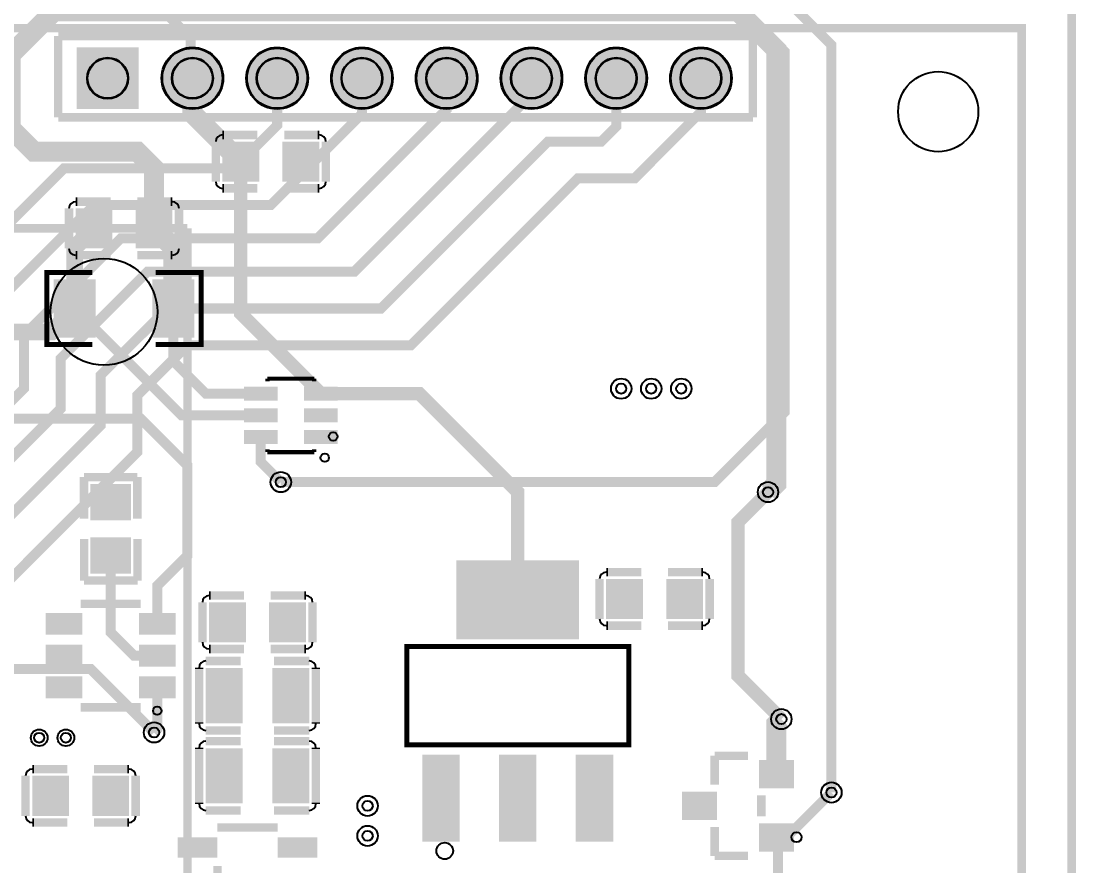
# Model space of a CAD drawing. Header units: millimetres. Extents: x -6 to 120, y -1 to 100.
# Drawn here: x 88.52 to 120.13, y 23.9 to 49.21 of the extents above; entities that cross this region are included whole.
import ezdxf

# ---------------------------------------------------------------- set-up
doc = ezdxf.new("R2010")
doc.units = ezdxf.units.MM
for name, color, linetype, true_color in [('BoardOutLine', 7, 'Continuous', 0xff00ff), ('BottomLayer', 7, 'Continuous', 0x0000ff), ('BottomSilkLayer', 7, 'Continuous', 0x66cc33), ('BottomSolderMaskLayer', 7, 'Continuous', 0xaa00ff), ('Document', 7, 'Continuous', 0xffffff), ('Hole', 7, 'Continuous', 0x222222), ('Multi-Layer', 7, 'Continuous', 0xc0c0c0), ('TopLayer', 7, 'Continuous', 0xff0000), ('TopPasteMaskLayer', 7, 'Continuous', 0x808080), ('TopSilkLayer', 7, 'Continuous', 0xffcc00), ('TopSolderMaskLayer', 7, 'Continuous', 0x800080)]:
    doc.layers.add(name, color=color, linetype=linetype, true_color=true_color)

msp = doc.modelspace()

# ---------------------------------------------------------------- hatches: boundary and pattern name
at = {"layer": 'BottomSolderMaskLayer'}
for points in [[(90.185, 48.426), (92.036, 48.426), (92.036, 46.575), (90.185, 46.575)], [(92.725, 47.5, 1), (94.576, 47.5, 1)], [(95.265, 47.5, 1), (97.116, 47.5, 1)], [(97.805, 47.5, 1), (99.656, 47.5, 1)], [(100.345, 47.5, 1), (102.196, 47.5, 1)], [(102.885, 47.5, 1), (104.736, 47.5, 1)], [(105.425, 47.5, 1), (107.276, 47.5, 1)], [(107.965, 47.5, 1), (109.816, 47.5, 1)]]:
    msp.add_hatch(color=256, dxfattribs=at).paths.add_polyline_path(points)
at = {"layer": 'Multi-Layer'}
for points in [[(90.21, 48.4), (92.01, 48.4), (92.01, 46.6), (90.21, 46.6)], [(92.75, 47.5, 1), (94.55, 47.5, 1)], [(95.29, 47.5, 1), (97.09, 47.5, 1)], [(97.83, 47.5, 1), (99.63, 47.5, 1)], [(100.37, 47.5, 1), (102.17, 47.5, 1)], [(102.91, 47.5, 1), (104.71, 47.5, 1)], [(105.45, 47.5, 1), (107.25, 47.5, 1)], [(107.99, 47.5, 1), (109.79, 47.5, 1)]]:
    msp.add_hatch(color=256, dxfattribs=at).paths.add_polyline_path(points)
at = {"layer": 'TopLayer'}
for points in [[(95.6, 44.45), (94.6, 44.45), (94.6, 45.55), (95.6, 45.55)], [(97.4, 44.45), (96.4, 44.45), (96.4, 45.55), (97.4, 45.55)], [(90.2, 43.55), (91.2, 43.55), (91.2, 42.45), (90.2, 42.45)], [(92, 43.55), (93, 43.55), (93, 42.45), (92, 42.45)], [(90.725, 41.451), (90.725, 39.75), (89.518, 39.75), (89.518, 41.451)], [(92.475, 41.451), (92.475, 39.75), (93.683, 39.75), (93.683, 41.451)], [(95.25, 37.85), (95.25, 38.25), (96.15, 38.25), (96.15, 37.85)], [(97.05, 37.85), (97.05, 38.25), (97.95, 38.25), (97.95, 37.85)], [(95.25, 37.2), (95.25, 37.6), (96.15, 37.6), (96.15, 37.2)], [(97.05, 37.2), (97.05, 37.6), (97.95, 37.6), (97.95, 37.2)], [(95.25, 36.55), (95.25, 36.95), (96.15, 36.95), (96.15, 36.55)], [(97.05, 36.55), (97.05, 36.95), (97.95, 36.95), (97.95, 36.55)], [(91.75, 35.3), (91.75, 34.3), (90.65, 34.3), (90.65, 35.3)], [(91.75, 33.7), (91.75, 32.7), (90.65, 32.7), (90.65, 33.7)], [(105.2, 30.7), (101.6, 30.7), (101.6, 33.04), (105.2, 33.04)], [(107.1, 31.35), (106.1, 31.35), (106.1, 32.45), (107.1, 32.45)], [(108.9, 31.35), (107.9, 31.35), (107.9, 32.45), (108.9, 32.45)], [(94.2, 31.75), (95.2, 31.75), (95.2, 30.65), (94.2, 30.65)], [(96, 31.75), (97, 31.75), (97, 30.65), (96, 30.65)], [(90.3, 30.875), (89.3, 30.875), (89.3, 31.425), (90.3, 31.425)], [(93.1, 30.875), (92.1, 30.875), (92.1, 31.425), (93.1, 31.425)], [(90.3, 29.925), (89.3, 29.925), (89.3, 30.475), (90.3, 30.475)], [(93.1, 29.925), (92.1, 29.925), (92.1, 30.475), (93.1, 30.475)], [(94.1, 29.775), (95.1, 29.775), (95.1, 28.225), (94.1, 28.225)], [(96.1, 29.775), (97.1, 29.775), (97.1, 28.225), (96.1, 28.225)], [(90.3, 28.975), (89.3, 28.975), (89.3, 29.525), (90.3, 29.525)], [(93.1, 28.975), (92.1, 28.975), (92.1, 29.525), (93.1, 29.525)], [(94.1, 27.375), (95.1, 27.375), (95.1, 25.825), (94.1, 25.825)], [(96.1, 27.375), (97.1, 27.375), (97.1, 25.825), (96.1, 25.825)], [(101.65, 27.18), (101.65, 24.68), (100.55, 24.68), (100.55, 27.18)], [(103.95, 27.18), (103.95, 24.68), (102.85, 24.68), (102.85, 27.18)], [(106.25, 27.18), (106.25, 24.68), (105.15, 24.68), (105.15, 27.18)], [(111.65, 26.25), (110.65, 26.25), (110.65, 27.05), (111.65, 27.05)], [(88.9, 26.55), (89.9, 26.55), (89.9, 25.45), (88.9, 25.45)], [(90.7, 26.55), (91.7, 26.55), (91.7, 25.45), (90.7, 25.45)], [(109.35, 25.3), (108.35, 25.3), (108.35, 26.1), (109.35, 26.1)], [(111.65, 24.35), (110.65, 24.35), (110.65, 25.15), (111.65, 25.15)], [(93.3, 24.175), (93.3, 24.725), (94.3, 24.725), (94.3, 24.175)], [(96.3, 24.175), (96.3, 24.725), (97.3, 24.725), (97.3, 24.175)]]:
    msp.add_hatch(color=256, dxfattribs=at).paths.add_polyline_path(points)
at = {"layer": 'TopPasteMaskLayer'}
for points in [[(95.6, 44.45), (94.6, 44.45), (94.6, 45.55), (95.6, 45.55)], [(97.4, 44.45), (96.4, 44.45), (96.4, 45.55), (97.4, 45.55)], [(90.2, 43.55), (91.2, 43.55), (91.2, 42.45), (90.2, 42.45)], [(92, 43.55), (93, 43.55), (93, 42.45), (92, 42.45)], [(90.725, 41.351), (90.725, 40.989), (90.625, 40.889), (90.415, 40.889), (90.315, 40.789), (90.315, 40.411), (90.415, 40.311), (90.625, 40.311), (90.725, 40.211), (90.725, 39.85), (90.625, 39.75), (89.618, 39.75), (89.518, 39.85), (89.518, 41.351), (89.618, 41.451), (90.625, 41.451)], [(92.475, 41.351), (92.475, 40.989), (92.575, 40.889), (92.786, 40.889), (92.886, 40.789), (92.886, 40.411), (92.786, 40.311), (92.575, 40.311), (92.475, 40.211), (92.475, 39.85), (92.575, 39.75), (93.583, 39.75), (93.683, 39.85), (93.683, 41.351), (93.583, 41.451), (92.575, 41.451)], [(95.25, 37.85), (95.25, 38.25), (96.15, 38.25), (96.15, 37.85)], [(97.05, 37.85), (97.05, 38.25), (97.95, 38.25), (97.95, 37.85)], [(95.25, 37.2), (95.25, 37.6), (96.15, 37.6), (96.15, 37.2)], [(97.05, 37.2), (97.05, 37.6), (97.95, 37.6), (97.95, 37.2)], [(95.25, 36.55), (95.25, 36.95), (96.15, 36.95), (96.15, 36.55)], [(97.05, 36.55), (97.05, 36.95), (97.95, 36.95), (97.95, 36.55)], [(91.75, 35.3), (91.75, 34.3), (90.65, 34.3), (90.65, 35.3)], [(91.75, 33.7), (91.75, 32.7), (90.65, 32.7), (90.65, 33.7)], [(105.2, 30.7), (101.6, 30.7), (101.6, 33.04), (105.2, 33.04)], [(107.1, 31.35), (106.1, 31.35), (106.1, 32.45), (107.1, 32.45)], [(108.9, 31.35), (107.9, 31.35), (107.9, 32.45), (108.9, 32.45)], [(94.2, 31.75), (95.2, 31.75), (95.2, 30.65), (94.2, 30.65)], [(96, 31.75), (97, 31.75), (97, 30.65), (96, 30.65)], [(90.3, 30.875), (89.3, 30.875), (89.3, 31.425), (90.3, 31.425)], [(93.1, 30.875), (92.1, 30.875), (92.1, 31.425), (93.1, 31.425)], [(90.3, 29.925), (89.3, 29.925), (89.3, 30.475), (90.3, 30.475)], [(93.1, 29.925), (92.1, 29.925), (92.1, 30.475), (93.1, 30.475)], [(94.1, 29.775), (95.1, 29.775), (95.1, 28.225), (94.1, 28.225)], [(96.1, 29.775), (97.1, 29.775), (97.1, 28.225), (96.1, 28.225)], [(90.3, 28.975), (89.3, 28.975), (89.3, 29.525), (90.3, 29.525)], [(93.1, 28.975), (92.1, 28.975), (92.1, 29.525), (93.1, 29.525)], [(94.1, 27.375), (95.1, 27.375), (95.1, 25.825), (94.1, 25.825)], [(96.1, 27.375), (97.1, 27.375), (97.1, 25.825), (96.1, 25.825)], [(101.65, 27.18), (101.65, 24.68), (100.55, 24.68), (100.55, 27.18)], [(103.95, 27.18), (103.95, 24.68), (102.85, 24.68), (102.85, 27.18)], [(106.25, 27.18), (106.25, 24.68), (105.15, 24.68), (105.15, 27.18)], [(111.65, 26.25), (110.65, 26.25), (110.65, 27.05), (111.65, 27.05)], [(88.9, 26.55), (89.9, 26.55), (89.9, 25.45), (88.9, 25.45)], [(90.7, 26.55), (91.7, 26.55), (91.7, 25.45), (90.7, 25.45)], [(109.35, 25.3), (108.35, 25.3), (108.35, 26.1), (109.35, 26.1)], [(111.65, 24.35), (110.65, 24.35), (110.65, 25.15), (111.65, 25.15)], [(93.3, 24.175), (93.3, 24.725), (94.3, 24.725), (94.3, 24.175)], [(96.3, 24.175), (96.3, 24.725), (97.3, 24.725), (97.3, 24.175)]]:
    msp.add_hatch(color=256, dxfattribs=at).paths.add_polyline_path(points)
at = {"layer": 'TopSolderMaskLayer'}
for points in [[(90.185, 48.426), (92.036, 48.426), (92.036, 46.575), (90.185, 46.575)], [(92.725, 47.5, 1), (94.576, 47.5, 1)], [(95.265, 47.5, 1), (97.116, 47.5, 1)], [(97.805, 47.5, 1), (99.656, 47.5, 1)], [(100.345, 47.5, 1), (102.196, 47.5, 1)], [(102.885, 47.5, 1), (104.736, 47.5, 1)], [(105.425, 47.5, 1), (107.276, 47.5, 1)], [(107.965, 47.5, 1), (109.816, 47.5, 1)], [(95.651, 44.399), (94.549, 44.399), (94.549, 45.601), (95.651, 45.601)], [(97.451, 44.399), (96.349, 44.399), (96.349, 45.601), (97.451, 45.601)], [(90.149, 43.601), (91.251, 43.601), (91.251, 42.399), (90.149, 42.399)], [(91.95, 43.601), (93.051, 43.601), (93.051, 42.399), (91.95, 42.399)], [(90.751, 41.476), (90.751, 39.724), (89.492, 39.724), (89.492, 41.476)], [(92.45, 41.476), (92.45, 39.724), (93.708, 39.724), (93.708, 41.476)], [(95.193, 37.839), (95.193, 38.261), (96.208, 38.261), (96.208, 37.839)], [(96.993, 37.839), (96.993, 38.261), (98.007, 38.261), (98.007, 37.839)], [(95.193, 37.189), (95.193, 37.611), (96.208, 37.611), (96.208, 37.189)], [(96.993, 37.189), (96.993, 37.611), (98.007, 37.611), (98.007, 37.189)], [(95.193, 36.539), (95.193, 36.961), (96.208, 36.961), (96.208, 36.539)], [(96.993, 36.539), (96.993, 36.961), (98.007, 36.961), (98.007, 36.539)], [(91.806, 35.346), (91.806, 34.254), (90.594, 34.254), (90.594, 35.346)], [(91.806, 33.746), (91.806, 32.654), (90.594, 32.654), (90.594, 33.746)], [(105.239, 30.684), (101.561, 30.684), (101.561, 33.057), (105.239, 33.057)], [(107.151, 31.299), (106.049, 31.299), (106.049, 32.501), (107.151, 32.501)], [(108.951, 31.299), (107.849, 31.299), (107.849, 32.501), (108.951, 32.501)], [(94.149, 31.801), (95.251, 31.801), (95.251, 30.599), (94.149, 30.599)], [(95.95, 31.801), (97.051, 31.801), (97.051, 30.599), (95.95, 30.599)], [(90.351, 30.824), (89.249, 30.824), (89.249, 31.476), (90.351, 31.476)], [(93.151, 30.824), (92.049, 30.824), (92.049, 31.476), (93.151, 31.476)], [(90.351, 29.874), (89.249, 29.874), (89.249, 30.526), (90.351, 30.526)], [(93.151, 29.874), (92.049, 29.874), (92.049, 30.526), (93.151, 30.526)], [(94.049, 29.826), (95.151, 29.826), (95.151, 28.174), (94.049, 28.174)], [(96.049, 29.826), (97.151, 29.826), (97.151, 28.174), (96.049, 28.174)], [(90.351, 28.924), (89.249, 28.924), (89.249, 29.576), (90.351, 29.576)], [(93.151, 28.924), (92.049, 28.924), (92.049, 29.576), (93.151, 29.576)], [(94.049, 27.426), (95.151, 27.426), (95.151, 25.774), (94.049, 25.774)], [(96.049, 27.426), (97.151, 27.426), (97.151, 25.774), (96.049, 25.774)], [(101.661, 27.238), (101.661, 24.622), (100.539, 24.622), (100.539, 27.238)], [(103.961, 27.238), (103.961, 24.622), (102.839, 24.622), (102.839, 27.238)], [(106.261, 27.238), (106.261, 24.622), (105.139, 24.622), (105.139, 27.238)], [(111.676, 26.225), (110.625, 26.225), (110.625, 27.075), (111.676, 27.075)], [(88.849, 26.601), (89.951, 26.601), (89.951, 25.399), (88.849, 25.399)], [(90.65, 26.601), (91.751, 26.601), (91.751, 25.399), (90.65, 25.399)], [(109.376, 25.275), (108.325, 25.275), (108.325, 26.126), (109.376, 26.126)], [(111.676, 24.325), (110.625, 24.325), (110.625, 25.175), (111.676, 25.175)], [(93.208, 24.147), (93.208, 24.753), (94.392, 24.753), (94.392, 24.147)], [(96.208, 24.147), (96.208, 24.753), (97.392, 24.753), (97.392, 24.147)]]:
    msp.add_hatch(color=256, dxfattribs=at).paths.add_polyline_path(points)

# ---------------------------------------------------------------- linework, layer by layer
at = {"layer": 'BoardOutLine', "const_width": 0.254}
msp.add_lwpolyline([(0, 99.999), (120, 99.999), (120, -0.001), (0, -0.001)], dxfattribs=at)
at = {"layer": 'BottomLayer'}
for points, const_width in [([(13.701, 39.801), (25.7, 27.799), (60.899, 27.799), (62.799, 29.699), (62.799, 48.8), (64.199, 50.2), (82.101, 50.2), (86.2, 54.299), (91.4, 54.299), (95.301, 50.4), (110.899, 50.4), (112.799, 48.501), (112.799, 26.1)], 0.3), ([(63.701, 29.4), (63.701, 48.201), (64.9, 49.4), (82.301, 49.4), (86.299, 53.4), (91.001, 53.4), (94.801, 49.6), (110.099, 49.6), (111.4, 48.3), (111.4, 37.5), (109.299, 35.399), (96.299, 35.399)], 0.3), ([(86.5, 52.399), (89.901, 52.399), (93.599, 48.701), (93.599, 47.551), (93.65, 47.5)], 0.3), ([(106.35, 47.5), (106.35, 46.049), (105.901, 45.6), (104.3, 45.6), (99.299, 40.601), (92.901, 40.601), (90.899, 38.6), (90.899, 37.101), (80, 26.199), (80, 25.549), (77.6, 23.149)], 0.3), ([(77.6, 25.689), (77.79, 25.689), (89.701, 37.601), (89.701, 39.1), (92.301, 41.701), (98.499, 41.701), (103.81, 47.01), (103.81, 47.5)], 0.3), ([(77.6, 28.229), (78.631, 28.229), (88.601, 38.201), (88.601, 39.801), (91.501, 42.699), (97.399, 42.699), (101.27, 46.57), (101.27, 47.5)], 0.3), ([(98.73, 47.5), (98.73, 46.43), (96, 43.7), (90.701, 43.7), (87.399, 40.4), (87.399, 38.701), (79.469, 30.769), (77.6, 30.769)], 0.3), ([(77.6, 33.309), (80.31, 33.309), (86.101, 39.1), (86.101, 41.099), (89.8, 44.8), (94.9, 44.8), (96.19, 46.09), (96.19, 47.5)], 0.3), ([(82.7, 26.999), (91.999, 36.301), (91.999, 38), (93.5, 39.501), (100.201, 39.501), (105.2, 44.5), (106.901, 44.5), (108.89, 46.491), (108.89, 47.5)], 0.3), ([(111.3, 28.3), (110, 29.6), (110, 34.2), (110.9, 35.1)], 0.4), ([(86.8, 29.8), (90.6, 29.8), (92.5, 27.9)], 0.3)]:
    msp.add_lwpolyline(points, dxfattribs=dict(at, const_width=const_width))
at = {"layer": 'BottomSilkLayer', "const_width": 0.254}
for points in [[(93.5, 43.001), (56.5, 43.001), (56.5, 6.001)], [(93.5, 43.001), (93.5, 6.001)]]:
    msp.add_lwpolyline(points, dxfattribs=at)
at = {"layer": 'BottomSilkLayer'}
msp.add_circle((91, 40.501), 1.6, dxfattribs=at)
at = {"layer": 'BottomSolderMaskLayer'}
for centre, radius in [((93.65, 47.5), 0.925), ((96.19, 47.5), 0.925), ((98.73, 47.5), 0.925), ((101.27, 47.5), 0.925), ((103.81, 47.5), 0.925), ((106.35, 47.5), 0.925), ((108.89, 47.5), 0.925), ((91.11, 47.5), 0.617), ((93.65, 47.5), 0.617), ((96.19, 47.5), 0.617), ((98.73, 47.5), 0.617), ((101.27, 47.5), 0.617), ((103.81, 47.5), 0.617), ((106.35, 47.5), 0.617), ((108.89, 47.5), 0.617)]:
    msp.add_circle(centre, radius, dxfattribs=at)
at = {"layer": 'Document'}
for centre, radius in [((97.87, 36.765), 0.127), ((111.753, 24.76), 0.15), ((101.212, 24.348), 0.25)]:
    msp.add_circle(centre, radius, dxfattribs=at)
at = {"layer": 'Hole'}
for centre, radius in [((106.5, 38.2), 0.152), ((107.4, 38.2), 0.152), ((108.3, 38.2), 0.152), ((96.3, 35.4), 0.152), ((110.9, 35.1), 0.152), ((111.3, 28.3), 0.152), ((89.058, 27.742), 0.15), ((89.858, 27.742), 0.15), ((92.5, 27.9), 0.152), ((112.8, 26.1), 0.152), ((98.9, 25.7), 0.152), ((98.9, 24.8), 0.152)]:
    msp.add_circle(centre, radius, dxfattribs=at)
at = {"layer": 'Multi-Layer'}
for centre, radius in [((93.65, 47.5), 0.9), ((96.19, 47.5), 0.9), ((98.73, 47.5), 0.9), ((101.27, 47.5), 0.9), ((103.81, 47.5), 0.9), ((106.35, 47.5), 0.9), ((108.89, 47.5), 0.9), ((91.11, 47.5), 0.6), ((93.65, 47.5), 0.6), ((96.19, 47.5), 0.6), ((98.73, 47.5), 0.6), ((101.27, 47.5), 0.6), ((103.81, 47.5), 0.6), ((106.35, 47.5), 0.6), ((108.89, 47.5), 0.6), ((106.5, 38.2), 0.305), ((107.4, 38.2), 0.305), ((108.3, 38.2), 0.305), ((96.3, 35.4), 0.305), ((110.9, 35.1), 0.305), ((111.3, 28.3), 0.305), ((92.5, 27.9), 0.305), ((89.058, 27.742), 0.25), ((89.858, 27.742), 0.25), ((112.8, 26.1), 0.305), ((98.9, 25.7), 0.305), ((98.9, 24.8), 0.305)]:
    msp.add_circle(centre, radius, dxfattribs=at)
at = {"layer": 'TopLayer'}
for points, const_width in [([(92.5, 42.999), (92.5, 44.8), (91.999, 45.3), (88.9, 45.3), (88.199, 46.001), (88.199, 48.201), (89.5, 49.501), (110, 49.501), (111.151, 48.351), (111.151, 35.351), (110.9, 35.1)], 0.6), ([(95.1, 45), (93.65, 46.45), (93.65, 47.5)], 0.6), ([(97.5, 38.05), (95.1, 40.45), (95.1, 45)], 0.4), ([(90.7, 43), (90.121, 42.421), (90.121, 40.6)], 0.5), ([(92.5, 43), (93.079, 42.421), (93.079, 40.6)], 0.6), ([(90.121, 40.6), (89.422, 39.9), (74.9, 39.9), (73.73, 41.07), (73.73, 41.501)], 0.5), ([(90.121, 40.6), (93.321, 37.4), (95.7, 37.4)], 0.3), ([(95.7, 38.051), (94.049, 38.051), (93.079, 39.021), (93.079, 40.601)], 0.3), ([(97.5, 38.05), (100.45, 38.05), (103.4, 35.1), (103.4, 31.87)], 0.4), ([(86.675, 34.401), (86.675, 35.775), (88.199, 37.299), (92.101, 37.299), (93.5, 35.9), (93.5, 33.2), (92.601, 32.3), (92.601, 31.15)], 0.3), ([(96.3, 35.4), (95.7, 36), (95.7, 36.75)], 0.3), ([(92.601, 30.2), (91.9, 30.2), (91.199, 30.901), (91.199, 33.2)], 0.3), ([(92.5, 27.9), (92.6, 28), (92.6, 29.25)], 0.3), ([(111.3, 28.3), (111.15, 28.15), (111.15, 26.65)], 0.6), ([(112.8, 26.1), (111.45, 24.75), (111.15, 24.75)], 0.3), ([(111.15, 24.75), (111.2, 24.7), (111.2, 23.3)], 0.3)]:
    msp.add_lwpolyline(points, dxfattribs=dict(at, const_width=const_width))
at = {"layer": 'TopSilkLayer'}
for points, const_width in [([(81.5, 49), (118.5, 49), (118.5, 19)], 0.254), ([(89.627, 46.327), (89.627, 48.767)], 0.254), ([(89.627, 48.767), (110.447, 48.767)], 0.254), ([(110.447, 48.767), (110.447, 46.327)], 0.254), ([(110.447, 46.327), (89.627, 46.327)], 0.254), ([(94.55, 45.8), (94.6, 45.8)], 0.254), ([(95.6, 45.8), (94.6, 45.8)], 0.254), ([(96.4, 45.8), (97.4, 45.8)], 0.254), ([(97.45, 45.8), (97.4, 45.8)], 0.254), ([(94.35, 44.4), (94.35, 45.6)], 0.254), ([(97.65, 44.4), (97.65, 45.6)], 0.254), ([(94.55, 44.2), (94.6, 44.2)], 0.254), ([(95.6, 44.2), (94.6, 44.2)], 0.254), ([(96.4, 44.2), (97.4, 44.2)], 0.254), ([(97.45, 44.2), (97.4, 44.2)], 0.254), ([(89.95, 43.6), (89.95, 42.4)], 0.254), ([(90.15, 43.8), (90.2, 43.8)], 0.254), ([(91.2, 43.8), (90.2, 43.8)], 0.254), ([(92, 43.8), (93, 43.8)], 0.254), ([(93.05, 43.8), (93, 43.8)], 0.254), ([(93.25, 43.6), (93.25, 42.4)], 0.254), ([(90.15, 42.2), (90.2, 42.2)], 0.254), ([(91.2, 42.2), (90.2, 42.2)], 0.254), ([(92, 42.2), (93, 42.2)], 0.254), ([(93.05, 42.2), (93, 42.2)], 0.254), ([(90.649, 41.679), (89.289, 41.679), (89.289, 39.521), (90.649, 39.521)], 0.152), ([(92.551, 41.679), (93.911, 41.679), (93.911, 39.521), (92.551, 39.521)], 0.152), ([(95.9, 38.418), (95.9, 38.5)], 0.127), ([(97.3, 38.5), (95.9, 38.5)], 0.127), ([(97.3, 38.418), (97.3, 38.5)], 0.127), ([(95.9, 36.3), (95.9, 36.382)], 0.127), ([(97.3, 36.3), (95.9, 36.3)], 0.127), ([(97.3, 36.3), (97.3, 36.382)], 0.127), ([(92, 35.55), (90.4, 35.55)], 0.254), ([(90.4, 34.3), (90.4, 35.55)], 0.254), ([(92, 34.3), (92, 35.55)], 0.254), ([(90.405, 33.699), (90.405, 32.449)], 0.254), ([(92.005, 33.699), (92.005, 32.449)], 0.254), ([(92.005, 32.449), (90.405, 32.449)], 0.254), ([(105.85, 31.3), (105.85, 32.5)], 0.254), ([(106.05, 32.7), (106.1, 32.7)], 0.254), ([(107.1, 32.7), (106.1, 32.7)], 0.254), ([(107.9, 32.7), (108.9, 32.7)], 0.254), ([(108.95, 32.7), (108.9, 32.7)], 0.254), ([(109.15, 31.3), (109.15, 32.5)], 0.254), ([(94.15, 32), (94.2, 32)], 0.254), ([(95.2, 32), (94.2, 32)], 0.254), ([(96, 32), (97, 32)], 0.254), ([(97.05, 32), (97, 32)], 0.254), ([(90.3, 31.75), (92.1, 31.75)], 0.254), ([(93.95, 31.8), (93.95, 30.6)], 0.254), ([(97.25, 31.8), (97.25, 30.6)], 0.254), ([(106.05, 31.1), (106.1, 31.1)], 0.254), ([(107.1, 31.1), (106.1, 31.1)], 0.254), ([(107.9, 31.1), (108.9, 31.1)], 0.254), ([(108.95, 31.1), (108.9, 31.1)], 0.254), ([(94.15, 30.4), (94.2, 30.4)], 0.254), ([(95.2, 30.4), (94.2, 30.4)], 0.254), ([(96, 30.4), (97, 30.4)], 0.254), ([(97.05, 30.4), (97, 30.4)], 0.254), ([(95.1, 30.04), (94.05, 30.04)], 0.254), ([(96.1, 30.04), (97.15, 30.04)], 0.254), ([(93.85, 29.84), (93.85, 29.8)], 0.254), ([(93.85, 29.82), (93.85, 29.8)], 0.254), ([(93.85, 29.8), (93.85, 28.2)], 0.254), ([(97.35, 29.84), (97.35, 29.8)], 0.254), ([(97.35, 29.8), (97.35, 28.2)], 0.254), ([(90.3, 28.65), (92.1, 28.65)], 0.254), ([(93.85, 28.16), (93.85, 28.2)], 0.254), ([(97.35, 28.16), (97.35, 28.2)], 0.254), ([(95.1, 27.96), (94.05, 27.96)], 0.254), ([(96.1, 27.96), (97.15, 27.96)], 0.254), ([(93.85, 27.44), (93.85, 27.4)], 0.254), ([(93.85, 27.42), (93.85, 27.4)], 0.254), ([(93.85, 27.4), (93.85, 25.8)], 0.254), ([(95.1, 27.64), (94.05, 27.64)], 0.254), ([(96.1, 27.64), (97.15, 27.64)], 0.254), ([(97.35, 27.44), (97.35, 27.4)], 0.254), ([(97.35, 27.4), (97.35, 25.8)], 0.254), ([(109.3, 26.336), (109.3, 27.2)], 0.254), ([(109.3, 27.2), (110.3, 27.2)], 0.254), ([(88.85, 26.8), (88.9, 26.8)], 0.254), ([(89.9, 26.8), (88.9, 26.8)], 0.254), ([(90.7, 26.8), (91.7, 26.8)], 0.254), ([(91.75, 26.8), (91.7, 26.8)], 0.254), ([(88.65, 26.6), (88.65, 25.4)], 0.254), ([(91.95, 26.6), (91.95, 25.4)], 0.254), ([(93.85, 25.76), (93.85, 25.8)], 0.254), ([(97.35, 25.76), (97.35, 25.8)], 0.254), ([(110.7, 25.386), (110.7, 26.014)], 0.254), ([(95.1, 25.56), (94.05, 25.56)], 0.254), ([(96.1, 25.56), (97.15, 25.56)], 0.254), ([(88.85, 25.2), (88.9, 25.2)], 0.254), ([(89.9, 25.2), (88.9, 25.2)], 0.254), ([(90.7, 25.2), (91.7, 25.2)], 0.254), ([(91.75, 25.2), (91.7, 25.2)], 0.254), ([(94.4, 25.05), (96.2, 25.05)], 0.254), ([(109.3, 24.2), (109.3, 25.064)], 0.254), ([(94.4, 23.1), (94.4, 23.9)], 0.254), ([(109.3, 24.2), (110.3, 24.2)], 0.254)]:
    msp.add_lwpolyline(points, dxfattribs=dict(at, const_width=const_width))
at = {"layer": 'TopSilkLayer', "const_width": 0.152}
msp.add_lwpolyline([(100.074, 30.472), (106.726, 30.472), (106.726, 27.529), (100.074, 27.529), (100.074, 30.472)], close=True, dxfattribs=at)
at = {"layer": 'TopSilkLayer'}
for centre, radius in [((116, 46.5), 1.2), ((97.616, 36.13), 0.127), ((92.597, 28.549), 0.127)]:
    msp.add_circle(centre, radius, dxfattribs=at)
for centre, start, end in [((94.55, 45.6), 90, 180), ((97.45, 45.6), 0, 90), ((94.55, 44.4), 180, 270), ((97.45, 44.4), 270, 0), ((90.15, 43.6), 90, 180), ((93.05, 43.6), 0, 90), ((90.15, 42.4), 180, 270), ((93.05, 42.4), 270, 0), ((106.05, 32.5), 90, 180), ((108.95, 32.5), 0, 90), ((94.15, 31.8), 90, 180), ((97.05, 31.8), 0, 90), ((106.05, 31.3), 180, 270), ((108.95, 31.3), 270, 0), ((94.15, 30.6), 180, 270), ((97.05, 30.6), 270, 0), ((94.05, 29.84), 90, 180), ((97.15, 29.84), 360, 90), ((94.05, 28.16), 180, 270), ((97.15, 28.16), 270, 360), ((94.05, 27.44), 90, 180), ((97.15, 27.44), 0, 90), ((88.85, 26.6), 90, 180), ((91.75, 26.6), 0, 90), ((94.05, 25.76), 180, 270), ((97.15, 25.76), 270, 0), ((88.85, 25.4), 180, 270), ((91.75, 25.4), 270, 0)]:
    msp.add_arc(centre, 0.2, start, end, dxfattribs=at)
at = {"layer": 'TopSolderMaskLayer'}
for centre, radius in [((93.65, 47.5), 0.925), ((96.19, 47.5), 0.925), ((98.73, 47.5), 0.925), ((101.27, 47.5), 0.925), ((103.81, 47.5), 0.925), ((106.35, 47.5), 0.925), ((108.89, 47.5), 0.925), ((91.11, 47.5), 0.617), ((93.65, 47.5), 0.617), ((96.19, 47.5), 0.617), ((98.73, 47.5), 0.617), ((101.27, 47.5), 0.617), ((103.81, 47.5), 0.617), ((106.35, 47.5), 0.617), ((108.89, 47.5), 0.617)]:
    msp.add_circle(centre, radius, dxfattribs=at)

doc.saveas('drawing.dxf')
